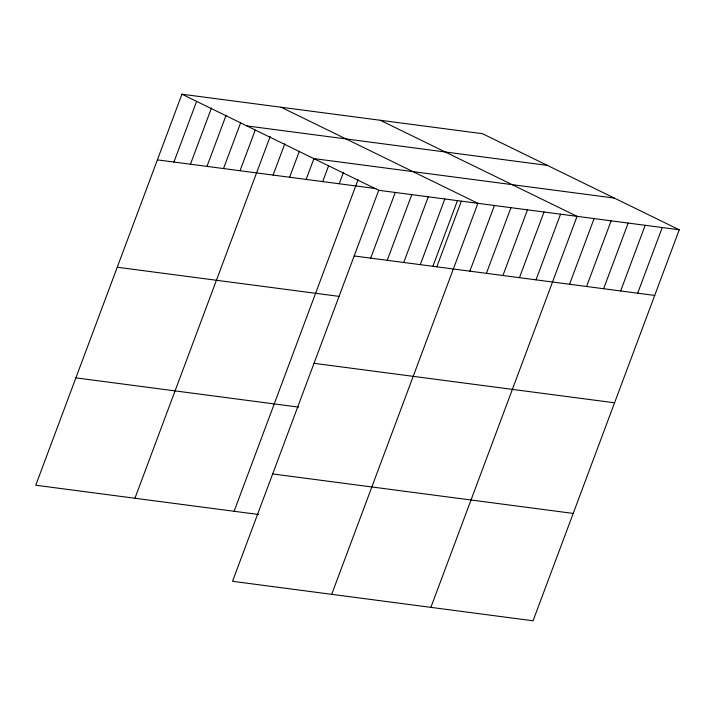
<?xml version="1.0" encoding="UTF-8"?>
<svg xmlns="http://www.w3.org/2000/svg" width="715" height="715" viewBox="0 0 715 715"><rect width="100%" height="100%" fill="white"/><g stroke="black" fill="none" stroke-linecap="round" stroke-linejoin="round"><path stroke-width="1.07" d="M679.25 229.774L378.718 190.288L232.527 581.304L533.059 620.79L679.25 229.774L482.473 133.696L181.941 94.21L35.75 485.226L258.58 514.496M173.924 162.046L196.527 101.593M190.449 164.218L211.497 107.938M206.984 166.389L226.074 115.321M223.509 168.561L240.66 122.703M240.034 170.733L255.237 130.085M134.929 498.257L270.207 136.422M273.094 175.077L284.784 143.804M289.629 177.249L299.37 151.196M306.154 179.42L313.948 158.578M322.688 181.592L328.534 165.96M339.214 183.764L343.504 172.297M234.1 511.288L358.081 179.679M370.692 258.133L395.243 192.46M387.226 260.305L411.777 194.632M403.752 262.477L428.303 196.804M420.286 264.648L444.837 198.976M432.834 266.463L457.537 200.397M436.811 266.82L461.363 201.147M331.697 594.335L477.897 203.319L281.12 107.241M469.871 271.155L494.423 205.491M486.397 273.327L510.948 207.663M502.931 275.498L527.482 209.835M519.456 277.67L544.008 212.006M535.991 279.842L560.542 214.178M430.877 607.366L577.068 216.35L380.291 120.272M569.551 284.257L594.102 218.593M586.577 286.492L611.128 220.828M603.612 288.726L628.163 223.062M620.638 290.969L645.189 225.305M637.673 293.204L662.224 227.54M246.881 125.92L547.413 165.406M313.787 158.587L614.31 198.073M157.389 159.874L375.965 188.59M354.166 255.961L654.699 295.438M117.251 267.24L339.017 296.376M314.028 363.318L614.56 402.804M75.888 377.86L298.727 407.139M272.665 473.938L573.198 513.424M181.941 94.21L378.718 190.288"/></g></svg>
